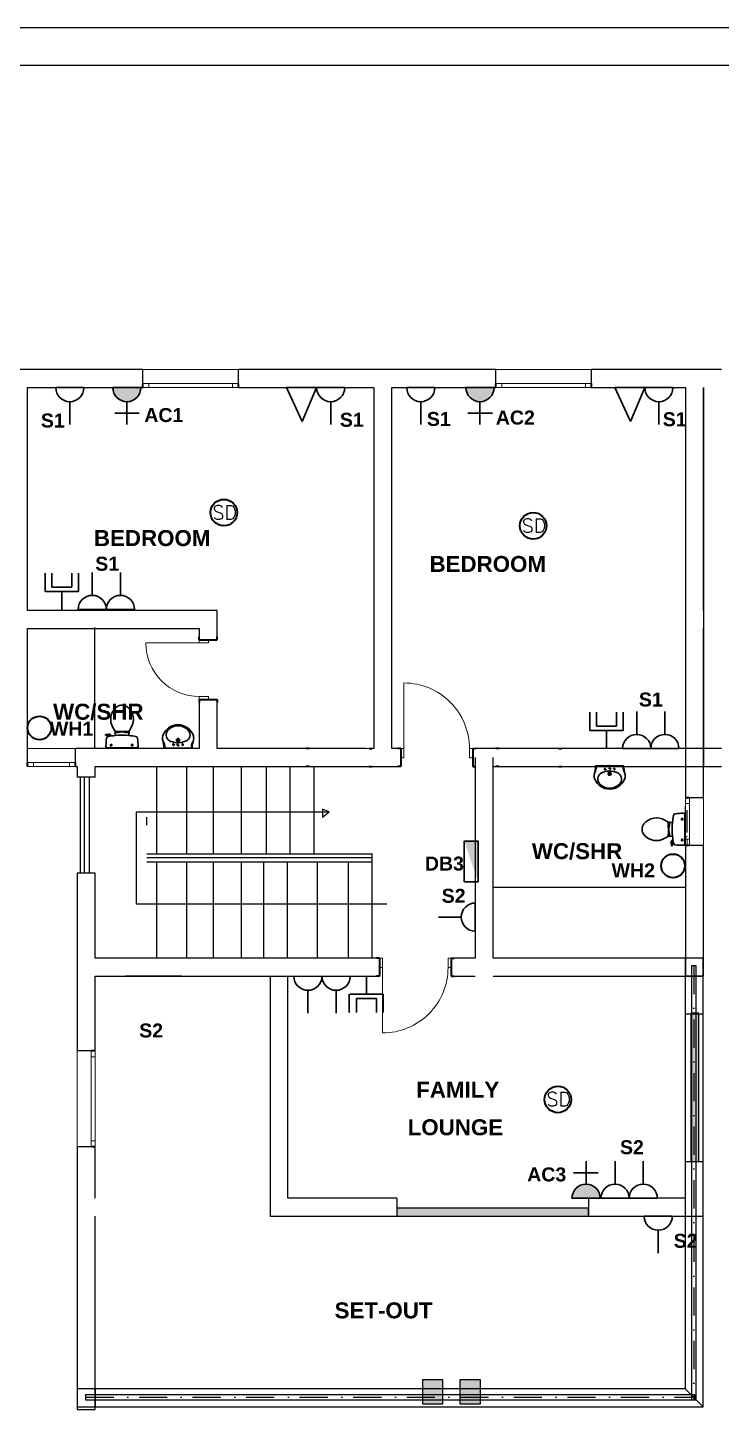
# Model space of a CAD drawing. Header units: inches. Extents: x 23 to 2032867, y 13 to 664695.
# Drawn here: x 398028 to 406715, y 295087 to 312377 of the extents above; entities that cross this region are included whole.
import ezdxf
from ezdxf.enums import TextEntityAlignment as Align

# ---------------------------------------------------------------- set-up
doc = ezdxf.new("R2010")
doc.units = ezdxf.units.IN
doc.header["$MEASUREMENT"] = 0
for name, pattern in [('DASHDOT', [1, 0.5, -0.25, 0, -0.25]), ('DASHED1', [1, 0.3, -0.4, 0.3]), ('Dot & Dashed', [670.277762, 352.777767, -176.388884, 0, -141.111112]), ('Hidden Line', [391.222223, 282.222223, -109])]:
    doc.linetypes.add(name, pattern=pattern)
for name, color, linetype, lineweight, true_color in [('2D Drafting - General_Pen_No__62', 7, 'Continuous', 20, 0xaaaaaa), ('2D Drafting - General_Pen_No__82', 7, 'Continuous', 20, 0xaaaaaa), ('Annotation - Text_Pen_No__86', 7, 'Continuous', 20, 0x5555ff), ('ARCHICAD Doors_Pen_No__23', 7, 'Continuous', 20, 0xff6600), ('ARCHICAD Doors_Pen_No__3', 7, 'Continuous', 18, 0xff6600), ('ARCHICAD Windows_Pen_No__23', 7, 'Continuous', 20, 0xff6600), ('ARCHICAD Windows_Pen_No__3', 7, 'Continuous', 18, 0xff6600), ('Structural - Bearing_Pen_No__160', 7, 'Continuous', 20, 0xb4a35c), ('Structural - Bearing_Pen_No__165', 7, 'Continuous', 13, 0x80d6ff), ('Structural - Bearing_Pen_No__87', 7, 'Continuous', 20, 0x6a6a6a)]:
    doc.layers.add(name, color=color, linetype=linetype, lineweight=lineweight, true_color=true_color)
for name, color, linetype, lineweight in [('ARCHICAD Doors_Pen_No__27', 7, 'Continuous', 35), ('ARCHICAD Windows_Pen_No__27', 7, 'Continuous', 35), ('Building', 8, 'Continuous', 18), ('Interior - Furniture _Pen_No__16', 124, 'Continuous', 20), ('Interior - Furniture _Pen_No__75', 6, 'Continuous', 20), ('Structural - Bearing_Pen_No__27', 7, 'Continuous', 35), ('watersupply', 4, 'DASHDOT', 25)]:
    doc.layers.add(name, color=color, linetype=linetype, lineweight=lineweight)
for name, color, linetype in [('E-inst.', 3, 'Continuous'), ('E-installation', 3, 'Continuous'), ('E-power', 1, 'Continuous'), ('LIAB', 8, 'Continuous'), ('PLOTYR', 15, 'Continuous'), ('smoke detector', 6, 'Continuous')]:
    doc.layers.add(name, color=color, linetype=linetype)
doc.styles.add('GENERATED_STYLE_2', font='arialbd.ttf')
doc.styles.add('NEW', font='swisseb.ttf', dxfattribs={"width": 0.75})
doc.styles.add('RomanS', font='romans.shx')

msp = doc.modelspace()

# ---------------------------------------------------------------- hatches: boundary and pattern name
at = {"layer": 'E-power', "linetype": 'Continuous', "lineweight": 30}
h = msp.add_hatch(color=1, dxfattribs=at)
h.dxf.hatch_style = 1
h.paths.add_polyline_path([(399094.981, 307872.585, 0.999795339), (399447.53, 307872.513)])
h = msp.add_hatch(color=1, dxfattribs=at)
h.dxf.hatch_style = 1
h.paths.add_polyline_path([(403516.663, 307872.585, 0.999795339), (403869.212, 307872.513)])
h = msp.add_hatch(color=1, dxfattribs=at)
h.dxf.hatch_style = 1
h.paths.add_polyline_path([(403668.116, 301690.476), (403497.407, 302198.107), (403668.116, 302198.107)])
h = msp.add_hatch(color=1, dxfattribs=at)
h.dxf.hatch_style = 1
h.paths.add_polyline_path([(405197.161, 297729.468, 0.999795339), (404844.612, 297729.54)])
at = {"layer": 'Structural - Bearing_Pen_No__160', "linetype": 'Continuous', "lineweight": 25}
for points in [[(403228.89, 295457.869), (402973.513, 295457.869), (402973.513, 295157.869), (403228.89, 295157.869)], [(403697.891, 295457.861), (403442.514, 295457.861), (403442.514, 295157.861), (403697.891, 295157.861)]]:
    msp.add_hatch(color=8, dxfattribs=at).paths.add_polyline_path(points)
at = {"layer": 'Structural - Bearing_Pen_No__165', "linetype": 'Continuous', "lineweight": 25}
for points in [[(406331.765, 300045.006), (406331.765, 298188.784), (406431.765, 298188.784), (406431.765, 300045.006)], [(402652.472, 297504.504), (405052.472, 297504.504), (405052.472, 297604.504), (402652.472, 297604.504)]]:
    msp.add_hatch(color=8, dxfattribs=at).paths.add_polyline_path(points)

# ---------------------------------------------------------------- linework, layer by layer
at = {"color": 8, "linetype": 'Hidden Line'}
for p, q in [((406488.438, 300732.146), (406263.438, 300732.146)), ((406263.438, 300732.146), (406263.438, 300507.146)), ((406488.438, 300507.146), (406488.438, 300732.146)), ((406488.438, 300507.146), (406263.438, 300507.146)), ((406263.438, 300507.146), (406263.438, 295343.745)), ((406263.438, 300507.146), (406488.438, 300507.146)), ((406488.438, 295118.745), (406488.438, 300507.146)), ((398650.688, 295343.745), (398650.688, 295118.745)), ((398875.688, 295343.745), (398650.688, 295343.745)), ((406263.438, 295343.745), (398875.688, 295343.745)), ((398875.688, 295343.745), (398875.688, 295118.745)), ((398875.688, 295118.745), (398875.688, 295343.745)), ((406488.438, 295118.745), (406263.438, 295343.745)), ((406263.438, 295343.745), (406488.438, 295118.745)), ((398650.688, 295118.745), (398875.688, 295118.745)), ((398875.688, 295118.745), (406488.438, 295118.745))]:
    msp.add_line(p, q, dxfattribs=at)
at = {"layer": '2D Drafting - General_Pen_No__62', "color": 8, "linetype": 'Continuous', "lineweight": 25}
for p, q in [((401805.808, 302564.927), (401721.134, 302598.433)), ((401721.134, 302598.433), (401721.134, 302499.36)), ((399391.899, 301410.608), (399391.899, 302564.927)), ((399391.899, 302564.927), (401805.808, 302564.927)), ((401721.134, 302499.36), (401805.808, 302564.927)), ((402524.884, 301410.608), (399391.899, 301410.608))]:
    msp.add_line(p, q, dxfattribs=at)
at = {"layer": '2D Drafting - General_Pen_No__82', "color": 8, "linetype": 'Continuous', "lineweight": 25}
for p, q in [((399646.334, 302042.79), (399646.334, 303132.001)), ((399646.334, 302042.79), (399646.334, 303132.001)), ((400022.238, 302042.79), (400022.238, 303132.001)), ((400022.238, 302042.79), (400022.238, 303132.001)), ((400355.252, 302042.79), (400355.252, 303132.001)), ((400355.252, 302042.79), (400355.252, 303132.001)), ((400707.405, 302042.79), (400707.405, 303132.001)), ((400707.405, 302042.79), (400707.405, 303132.001)), ((401017.925, 302042.79), (401017.925, 303132.001)), ((401017.925, 302042.79), (401017.925, 303132.001)), ((401317.925, 302042.79), (401317.925, 303132.001)), ((401317.925, 302042.79), (401317.925, 303132.001)), ((401617.925, 302042.79), (401617.925, 303132.001)), ((401617.925, 302042.79), (401617.925, 303132.001)), ((398688.069, 302994.951), (398688.069, 301802.379)), ((398688.069, 302994.951), (398688.069, 301802.379)), ((398738.523, 302994.951), (398738.523, 301802.379)), ((398738.523, 302994.951), (398738.523, 301802.379)), ((398799.785, 303000.888), (398799.785, 301793.827)), ((398799.785, 303000.888), (398799.785, 301793.827)), ((399520.19, 302395.637), (399520.19, 302496.011)), ((399520.19, 302395.637), (399520.19, 302496.011)), ((399520.19, 302039.238), (402348.839, 302039.238)), ((399520.19, 302039.238), (402348.839, 302039.238)), ((399520.19, 301994.628), (402347.961, 301994.628)), ((399520.19, 301994.628), (402347.961, 301994.628)), ((399520.19, 301938.865), (402348.839, 301938.865)), ((399520.19, 301938.865), (402348.839, 301938.865)), ((399646.334, 300732.146), (399646.334, 301942.417)), ((399646.334, 300732.146), (399646.334, 301942.417)), ((400022.238, 300732.146), (400022.238, 301942.417)), ((400022.238, 300732.146), (400022.238, 301942.417)), ((400355.252, 300732.146), (400355.252, 301942.417)), ((400355.252, 300732.146), (400355.252, 301942.417)), ((400707.405, 300732.146), (400707.405, 301942.417)), ((400707.405, 300732.146), (400707.405, 301942.417)), ((400984.25, 300732.146), (400984.25, 301942.417)), ((400984.25, 300732.146), (400984.25, 301942.417)), ((401284.25, 300732.146), (401284.25, 301942.417)), ((401284.25, 300732.146), (401284.25, 301942.417)), ((401658.042, 300732.146), (401658.042, 301942.417)), ((401658.042, 300732.146), (401658.042, 301942.417)), ((402046.825, 300732.146), (402046.825, 301942.417)), ((402046.825, 300732.146), (402046.825, 301942.417)), ((402336.559, 302042.79), (402336.559, 300732.146)), ((402336.559, 302042.79), (402336.559, 300732.146))]:
    msp.add_line(p, q, dxfattribs=at)
at = {"layer": 'ARCHICAD Doors_Pen_No__23', "color": 8, "linetype": 'Continuous'}
for p, q in [((400178.424, 304717.689), (400178.424, 304677.689)), ((400293.424, 304717.689), (400178.424, 304717.689)), ((400178.424, 304677.689), (400293.424, 304677.689)), ((400293.424, 304677.689), (400293.424, 304717.689)), ((400293.424, 304007.689), (400178.424, 304007.689)), ((400178.424, 304007.689), (400178.424, 303967.689)), ((400178.424, 303967.689), (400293.424, 303967.689)), ((400293.424, 303967.689), (400293.424, 304007.689)), ((401593.967, 303356.79), (401553.967, 303356.79)), ((402303.967, 303356.79), (402263.967, 303356.79)), ((402701.249, 303356.79), (402741.249, 303356.79)), ((402701.249, 303241.79), (402701.249, 303356.79)), ((402741.249, 303356.79), (402741.249, 303241.79)), ((403561.249, 303241.79), (403561.249, 303356.79)), ((403561.249, 303356.79), (403601.249, 303356.79)), ((403601.249, 303356.79), (403601.249, 303241.79)), ((402741.249, 303241.79), (402701.249, 303241.79)), ((403601.249, 303241.79), (403561.249, 303241.79)), ((402473.012, 300732.146), (402433.012, 300732.146)), ((402433.012, 300732.146), (402433.012, 300617.146)), ((402473.012, 300617.146), (402473.012, 300732.146)), ((403333.012, 300732.146), (403293.012, 300732.146)), ((403293.012, 300732.146), (403293.012, 300617.146)), ((403333.012, 300617.146), (403333.012, 300732.146)), ((402433.012, 300617.146), (402473.012, 300617.146)), ((403293.012, 300617.146), (403333.012, 300617.146))]:
    msp.add_line(p, q, dxfattribs=at)
at = {"layer": 'ARCHICAD Doors_Pen_No__27', "color": 8, "linetype": 'Continuous'}
for p, q in [((400178.424, 304717.689), (400178.424, 304754.689)), ((400178.424, 304717.689), (400293.424, 304717.689)), ((400293.424, 304717.689), (400403.424, 304717.689)), ((400403.424, 304717.689), (400403.424, 304754.689)), ((400178.424, 303967.689), (400293.424, 303967.689)), ((400178.424, 303967.689), (400178.424, 303930.689)), ((400293.424, 303967.689), (400403.424, 303967.689)), ((400403.424, 303967.689), (400403.424, 303930.689)), ((401553.967, 303356.79), (401516.967, 303356.79)), ((402303.967, 303356.79), (402340.967, 303356.79)), ((402701.249, 303356.79), (402664.249, 303356.79)), ((402701.249, 303356.79), (402701.249, 303241.79)), ((403601.249, 303356.79), (403601.249, 303241.79)), ((403601.249, 303356.79), (403638.249, 303356.79)), ((403928.006, 303356.79), (403891.006, 303356.79)), ((404678.006, 303356.79), (404715.006, 303356.79)), ((401553.967, 303131.79), (401516.967, 303131.79)), ((402303.967, 303131.79), (402340.967, 303131.79)), ((402701.249, 303131.79), (402664.249, 303131.79)), ((402701.249, 303241.79), (402701.249, 303131.79)), ((403601.249, 303241.79), (403601.249, 303131.79)), ((403601.249, 303131.79), (403638.249, 303131.79)), ((403928.006, 303131.79), (403891.006, 303131.79)), ((404678.006, 303131.79), (404715.006, 303131.79)), ((402433.012, 300732.146), (402396.012, 300732.146)), ((402433.012, 300732.146), (402433.012, 300617.146)), ((403333.012, 300732.146), (403333.012, 300617.146)), ((403333.012, 300732.146), (403370.012, 300732.146)), ((402433.012, 300507.146), (402396.012, 300507.146)), ((402433.012, 300617.146), (402433.012, 300507.146)), ((403333.012, 300617.146), (403333.012, 300507.146)), ((403333.012, 300507.146), (403370.012, 300507.146))]:
    msp.add_line(p, q, dxfattribs=at)
at = {"layer": 'ARCHICAD Doors_Pen_No__3', "color": 8, "linetype": 'Continuous'}
for p, q in [((400178.424, 304677.689), (399508.424, 304677.689)), ((402741.249, 303356.79), (402741.249, 304176.79)), ((402473.012, 300617.146), (402473.012, 299797.146))]:
    msp.add_line(p, q, dxfattribs=at)
for centre, major_axis, start_param, end_param in [((400178.424, 304677.689), (473.762, 473.762), 2.35619449, 3.926990817), ((402473.012, 300617.146), (579.828, 579.828), 3.926990817, 5.497787144)]:
    msp.add_ellipse(centre, major_axis=major_axis, ratio=1, start_param=start_param, end_param=end_param, dxfattribs=at)
at = {"layer": 'ARCHICAD Doors_Pen_No__3', "color": 8, "linetype": 'Continuous', "extrusion": (0, 0, -1)}
msp.add_ellipse((402741.249, 303356.79), major_axis=(-579.828, 579.828), ratio=1, start_param=0.785398163, end_param=2.35619449, dxfattribs=at)
at = {"layer": 'ARCHICAD Windows_Pen_No__23', "color": 8, "linetype": 'Continuous'}
for p, q in [((399545.406, 307922.549), (399470.406, 307922.549)), ((399470.406, 307872.549), (399545.406, 307872.549)), ((399545.406, 307872.549), (399545.406, 307922.549)), ((400670.406, 307922.549), (400595.406, 307922.549)), ((400595.406, 307922.549), (400595.406, 307872.549)), ((400595.406, 307872.549), (400670.406, 307872.549)), ((403890.368, 307922.549), (403965.368, 307922.549)), ((403965.368, 307872.549), (403890.368, 307872.549)), ((403965.368, 307922.549), (403965.368, 307872.549)), ((405015.368, 307872.549), (405015.368, 307922.549)), ((405015.368, 307922.549), (405090.368, 307922.549)), ((405090.368, 307872.549), (405015.368, 307872.549)), ((398028.438, 303181.79), (398103.438, 303181.79)), ((398103.438, 303131.79), (398028.438, 303131.79)), ((398103.438, 303181.79), (398103.438, 303131.79)), ((398553.438, 303131.79), (398553.438, 303181.79)), ((398553.438, 303181.79), (398628.438, 303181.79)), ((398628.438, 303131.79), (398553.438, 303131.79)), ((406265.456, 302670.022), (406265.456, 302745.022)), ((406315.456, 302745.022), (406315.456, 302670.022)), ((406315.456, 302670.022), (406265.456, 302670.022)), ((406265.456, 302145.022), (406265.456, 302220.022)), ((406265.456, 302220.022), (406315.456, 302220.022)), ((406265.456, 302145.022), (406265.456, 302220.022)), ((406287.706, 302145.022), (406287.706, 302220.022)), ((406315.456, 302220.022), (406315.456, 302145.022)), ((398825.688, 299572.064), (398825.688, 299497.064)), ((398825.688, 299497.064), (398875.688, 299497.064)), ((398875.688, 299497.064), (398875.688, 299572.064)), ((398875.688, 298447.064), (398825.688, 298447.064)), ((398825.688, 298447.064), (398825.688, 298372.064)), ((398875.688, 298372.064), (398875.688, 298447.064))]:
    msp.add_line(p, q, dxfattribs=at)
at = {"layer": 'ARCHICAD Windows_Pen_No__27', "color": 8, "linetype": 'Continuous'}
for p, q in [((399470.406, 307872.549), (399470.406, 307922.549)), ((400670.406, 307872.549), (400670.406, 307922.549)), ((403890.368, 307872.549), (403890.368, 307922.549)), ((405090.368, 307872.549), (405090.368, 307922.549)), ((398028.438, 303131.79), (398028.438, 303181.79)), ((398628.438, 303131.79), (398628.438, 303181.79)), ((406265.456, 302745.022), (406315.456, 302745.022)), ((406265.456, 302145.022), (406315.456, 302145.022)), ((398875.688, 299572.064), (398825.688, 299572.064)), ((398875.688, 298372.064), (398825.688, 298372.064))]:
    msp.add_line(p, q, dxfattribs=at)
at = {"layer": 'ARCHICAD Windows_Pen_No__3', "color": 8, "linetype": 'Continuous'}
for p, q in [((400670.406, 308097.549), (399470.406, 308097.549)), ((405090.368, 308097.549), (403890.368, 308097.549)), ((400670.406, 307872.549), (399470.406, 307872.549)), ((400595.406, 307922.549), (399545.406, 307922.549)), ((399545.406, 307872.549), (400595.406, 307872.549)), ((405090.368, 307872.549), (403890.368, 307872.549)), ((403965.368, 307922.549), (405015.368, 307922.549)), ((405015.368, 307872.549), (403965.368, 307872.549)), ((398628.438, 303356.79), (398028.438, 303356.79)), ((398628.438, 303131.79), (398028.438, 303131.79)), ((398103.438, 303181.79), (398553.438, 303181.79)), ((398553.438, 303131.79), (398103.438, 303131.79)), ((406265.456, 302145.022), (406265.456, 302745.022)), ((406490.456, 302145.022), (406490.456, 302745.022)), ((406265.456, 302220.022), (406265.456, 302670.022)), ((406315.456, 302670.022), (406315.456, 302220.022)), ((398650.688, 298372.064), (398650.688, 299572.064)), ((398825.688, 299497.064), (398825.688, 298447.064)), ((398875.688, 298372.064), (398875.688, 299572.064)), ((398875.688, 298447.064), (398875.688, 299497.064))]:
    msp.add_line(p, q, dxfattribs=at)
at = {"layer": 'Building', "color": 8, "linetype": 'Continuous'}
for p, q in [((399290.233, 307872.549), (399365.233, 307872.549)), ((403711.915, 307872.549), (403786.915, 307872.549)), ((405001.909, 297729.504), (404926.909, 297729.504))]:
    msp.add_line(p, q, dxfattribs=at)
at = {"layer": 'Building', "linetype": 'Continuous', "lineweight": 30, "ltscale": 1000}
for p, q in [((399004.317, 303521.84), (399002.94, 303526.725)), ((399006.116, 303531.636), (399046.518, 303537.658)), ((399037.662, 303522.721), (399008.557, 303519.032)), ((399046.267, 303516.596), (399047.943, 303508.632)), ((399068.94, 303520.874), (399046.454, 303515.704)), ((399071.342, 303512.456), (399068.123, 303523.736)), ((399124.065, 303542.648), (399124.065, 303518.864)), ((399131.839, 303573.157), (399131.839, 303557.993)), ((399131.839, 303557.993), (399165.923, 303557.993)), ((399158.131, 303557.993), (399158.131, 303571.015)), ((399165.923, 303557.993), (399165.923, 303570.566)), ((399165.923, 303562.121), (399182.925, 303562.121)), ((399238.012, 303565.86), (399182.925, 303565.86)), ((399182.925, 303562.121), (399182.925, 303565.86)), ((399238.012, 303562.121), (399238.012, 303565.86)), ((399255.014, 303562.121), (399238.012, 303562.121)), ((399255.014, 303557.993), (399255.014, 303571.423)), ((399289.098, 303557.993), (399255.014, 303557.993)), ((399262.807, 303557.993), (399262.807, 303572.023)), ((399289.098, 303574.675), (399289.098, 303557.993)), ((399296.872, 303518.864), (399296.872, 303542.648)), ((399017.079, 303363.124), (399403.859, 303363.124)), ((399736.416, 303361.35), (400088.189, 303361.35)), ((399736.416, 303361.35, -1683.122), (400088.189, 303361.35, -1683.122)), ((399746.53, 303361.35), (399744.654, 303383.698)), ((399746.53, 303361.35, -1683.122), (399744.654, 303383.698, -1683.122)), ((400078.075, 303361.35), (400079.95, 303383.698)), ((400078.075, 303361.35, -1683.122), (400079.95, 303383.698, -1683.122)), ((405492.474, 303140.633), (405140.701, 303140.633)), ((405492.474, 303140.633, -1683.122), (405140.701, 303140.633, -1683.122)), ((405150.815, 303140.633), (405148.939, 303118.285)), ((405150.815, 303140.633, -1683.122), (405148.939, 303118.285, -1683.122)), ((405482.36, 303140.633), (405484.235, 303118.285)), ((405482.36, 303140.633, -1683.122), (405484.235, 303118.285, -1683.122)), ((406047.571, 302424.367), (406064.254, 302424.367)), ((406064.254, 302398.075), (406050.224, 302398.075)), ((406064.254, 302424.367), (406064.254, 302390.283)), ((406103.383, 302432.14), (406079.599, 302432.14)), ((406259.123, 302152.347), (406259.123, 302539.127)), ((406049.089, 302267.107), (406064.254, 302267.107)), ((406064.254, 302390.283), (406050.824, 302390.283)), ((406064.254, 302293.399), (406051.231, 302293.399)), ((406064.254, 302301.191), (406051.68, 302301.191)), ((406060.126, 302373.281), (406056.386, 302373.281)), ((406056.386, 302373.281), (406056.386, 302318.193)), ((406060.126, 302318.193), (406056.386, 302318.193)), ((406060.126, 302390.283), (406060.126, 302373.281)), ((406060.126, 302301.191), (406060.126, 302318.193)), ((406064.254, 302267.107), (406064.254, 302301.191)), ((406079.599, 302259.333), (406103.383, 302259.333)), ((406090.611, 302141.384), (406084.589, 302181.787)), ((406100.407, 302139.585), (406095.521, 302138.209)), ((406109.79, 302206.61), (406098.51, 302203.391)), ((406099.526, 302172.93), (406103.215, 302143.825)), ((406101.373, 302204.208), (406106.542, 302181.722)), ((406105.651, 302181.535), (406113.615, 302183.211))]:
    msp.add_line(p, q, dxfattribs=at)
at = {"layer": 'Building', "linetype": 'Continuous', "lineweight": 30, "ltscale": 50}
for p, q in [((399938.651, 303462.233), (399885.953, 303462.233)), ((399938.651, 303462.233, -1683.122), (399885.953, 303462.233, -1683.122)), ((399912.302, 303434.968), (399912.302, 303489.168)), ((399912.302, 303434.968, -1683.122), (399912.302, 303489.168, -1683.122)), ((399059.791, 303398.189), (399091.535, 303398.189)), ((399075.663, 303414.061), (399075.663, 303382.317)), ((399321.473, 303398.189), (399353.491, 303398.189)), ((399337.482, 303414.198), (399337.482, 303382.18)), ((405290.239, 303039.751), (405342.936, 303039.751)), ((405290.239, 303039.751, -1683.122), (405342.936, 303039.751, -1683.122)), ((405316.587, 303067.015), (405316.587, 303012.815)), ((405316.587, 303067.015, -1683.122), (405316.587, 303012.815, -1683.122)), ((406208.049, 302472.75), (406240.067, 302472.75)), ((406224.058, 302456.741), (406224.058, 302488.759)), ((406224.058, 302195.06), (406224.058, 302226.803)), ((406208.186, 302210.931), (406239.929, 302210.931))]:
    msp.add_line(p, q, dxfattribs=at)
at = {"layer": 'Building', "linetype": 'Continuous', "ltscale": 200}
for p, q in [((399216.802, 303356.79), (399204.135, 303369.457)), ((399204.135, 303369.457), (399204.135, 303356.79)), ((399204.135, 303356.79), (399216.802, 303369.457)), ((399216.802, 303369.457), (399216.802, 303356.79)), ((406252.789, 302352.071), (406265.456, 302352.071)), ((406265.456, 302352.071), (406252.789, 302339.403)), ((406265.456, 302339.403), (406252.789, 302352.071)), ((406252.789, 302339.403), (406265.456, 302339.403))]:
    msp.add_line(p, q, dxfattribs=at)
at = {"layer": 'Building', "linetype": 'DASHED1', "lineweight": 30, "ltscale": 50}
for p, q in [((399838.508, 303405.036), (399873.888, 303405.036)), ((399838.508, 303405.036, -1683.122), (399873.888, 303405.036, -1683.122)), ((399856.198, 303387.993), (399856.198, 303422.917)), ((399856.198, 303387.993, -1683.122), (399856.198, 303422.917, -1683.122)), ((399894.612, 303400.623), (399929.992, 303400.623)), ((399894.612, 303400.623, -1683.122), (399929.992, 303400.623, -1683.122)), ((399912.302, 303383.581), (399912.302, 303418.505)), ((399912.302, 303383.581, -1683.122), (399912.302, 303418.505, -1683.122)), ((399986.097, 303405.036), (399950.716, 303405.036)), ((399986.097, 303405.036, -1683.122), (399950.716, 303405.036, -1683.122)), ((399968.406, 303387.993), (399968.406, 303422.917)), ((399968.406, 303387.993, -1683.122), (399968.406, 303422.917, -1683.122)), ((405242.793, 303096.948), (405278.173, 303096.948)), ((405242.793, 303096.948, -1683.122), (405278.173, 303096.948, -1683.122)), ((405260.483, 303113.99), (405260.483, 303079.066)), ((405260.483, 303113.99, -1683.122), (405260.483, 303079.066, -1683.122)), ((405334.277, 303101.36), (405298.897, 303101.36)), ((405334.277, 303101.36, -1683.122), (405298.897, 303101.36, -1683.122)), ((405316.587, 303118.402), (405316.587, 303083.478)), ((405316.587, 303118.402, -1683.122), (405316.587, 303083.478, -1683.122)), ((405390.382, 303096.948), (405355.001, 303096.948)), ((405390.382, 303096.948, -1683.122), (405355.001, 303096.948, -1683.122)), ((405372.691, 303113.99), (405372.691, 303079.066)), ((405372.691, 303113.99, -1683.122), (405372.691, 303079.066, -1683.122))]:
    msp.add_line(p, q, dxfattribs=at)
at = {"layer": 'Building', "linetype": 'Continuous', "lineweight": 30, "ltscale": 200}
for p, q in [((399916.863, 303356.79), (399907.742, 303365.911)), ((399907.742, 303365.911), (399907.742, 303356.79)), ((399907.742, 303356.79), (399916.863, 303365.911)), ((399916.863, 303356.79, -1683.122), (399907.742, 303365.911, -1683.122)), ((399907.742, 303365.911, -1683.122), (399907.742, 303356.79, -1683.122)), ((399907.742, 303356.79, -1683.122), (399916.863, 303365.911, -1683.122)), ((399916.863, 303365.911), (399916.863, 303356.79)), ((399916.863, 303365.911, -1683.122), (399916.863, 303356.79, -1683.122)), ((405312.027, 303136.072), (405312.027, 303145.193)), ((405312.027, 303145.193), (405321.147, 303136.072)), ((405321.147, 303145.193), (405312.027, 303136.072)), ((405312.027, 303136.072, -1683.122), (405312.027, 303145.193, -1683.122)), ((405312.027, 303145.193, -1683.122), (405321.147, 303136.072, -1683.122)), ((405321.147, 303145.193, -1683.122), (405312.027, 303136.072, -1683.122)), ((405321.147, 303136.072), (405321.147, 303145.193)), ((405321.147, 303136.072, -1683.122), (405321.147, 303145.193, -1683.122))]:
    msp.add_line(p, q, dxfattribs=at)
at = {"layer": 'Building', "linetype": 'Continuous', "lineweight": 30, "ltscale": 1000}
for centre, radius in [((399912.302, 303462.233), 18.608), ((399912.302, 303462.233, -1683.122), 18.608), ((399912.302, 303462.233), 10.99), ((399912.302, 303462.233, -1683.122), 10.99), ((405316.587, 303039.751), 18.608), ((405316.587, 303039.751, -1683.122), 18.608), ((405316.587, 303039.751), 10.99), ((405316.587, 303039.751, -1683.122), 10.99)]:
    msp.add_circle(centre, radius, dxfattribs=at)
at = {"layer": 'Building', "linetype": 'Continuous', "lineweight": 30, "ltscale": 50}
for centre in [(399075.663, 303398.189), (399337.482, 303398.189), (406224.058, 302472.75), (406224.058, 302210.931)]:
    msp.add_circle(centre, 9.351, dxfattribs=at)
at = {"layer": 'Building', "linetype": 'DASHED1', "lineweight": 30, "ltscale": 50}
for centre in [(399856.198, 303405.036), (399856.198, 303405.036, -1683.122), (399912.302, 303400.623), (399912.302, 303400.623, -1683.122), (399968.406, 303405.036), (399968.406, 303405.036, -1683.122), (405260.483, 303096.948), (405260.483, 303096.948, -1683.122), (405316.587, 303101.36), (405316.587, 303101.36, -1683.122), (405372.691, 303096.948), (405372.691, 303096.948, -1683.122)]:
    msp.add_circle(centre, 9.504, dxfattribs=at)
at = {"layer": 'Building', "linetype": 'Continuous', "lineweight": 30, "ltscale": 1000}
for centre, radius, start, end in [((399273.168, 303718.498), 204.567, 129.1208282, 211.0923054), ((399210.469, 303795.593), 105.195, 50.8791806, 129.1208282), ((399147.769, 303718.498), 204.567, 328.9077103, 50.8791806), ((399398.265, 303793.938), 350.65, 211.0923054, 213.8429316), ((399022.673, 303793.938), 350.65, 326.1570702, 328.9077103), ((399912.307, 303450.104), 203.147, 22.4424723, 158.1531127), ((399912.307, 303450.104, -1683.122), 203.147, 22.4424723, 158.1531127), ((399912.302, 303473.222), 168.347, 38.53754, 141.4625075), ((399912.302, 303473.222, -1683.122), 168.347, 38.53754, 141.4625075), ((399006.69, 303527.782), 3.896, 98.4778948, 195.7397884), ((399008.067, 303522.897), 3.896, 195.7397884, 277.2238087), ((399905.937, 303384.653), 896.106, 173.6508475, 180), ((399041.285, 303480.862), 26.118, 100.7270761, 173.6508475), ((399210.469, 302587.797), 935.068, 95.3019114, 100.7270761), ((399038.642, 303514.99), 7.792, 11.8886154, 97.22379), ((399049.39, 303518.39), 19.481, 15.9271971, 98.4778948), ((399023.499, 303542.648), 100.566, 0.0000019, 33.8429404), ((399133.445, 303588.658), 15.584, 217.7817379, 264.3005444), ((399210.289, 302589.737), 933.119, 84.6980974, 95.3019114), ((399203.545, 304291.032), 721.447, 264.3005444, 276.9358206), ((399288.783, 303590.335), 15.584, 276.9358105, 322.5800182), ((399397.438, 303542.648), 100.566, 146.1570684, 180), ((399210.469, 302587.797), 935.068, 79.2903908, 84.6980974), ((399379.31, 303480.545), 26.494, 6.330877, 79.2903908), ((398515, 303384.653), 896.106, 0.0000019, 6.330877), ((399820.535, 303487.911), 103.901, 157.5093438, 189.5474663), ((399820.535, 303487.911, -1683.122), 103.901, 157.5093438, 189.5474663), ((399154.166, 303319.864), 583.726, 4.075602, 14.9730049), ((399154.166, 303319.864, -1683.122), 583.726, 4.075602, 14.9730049), ((399838.041, 303477.342), 124.156, 155.8931025, 156.0931451), ((399838.041, 303477.342, -1683.122), 124.156, 155.8931025, 156.0931451), ((399640.753, 303383.698), 103.901, 0.0000006, 30.0992783), ((399640.753, 303383.698, -1683.122), 103.901, 0.0000006, 30.0992783), ((399846.234, 303526.255), 83.628, 141.6817737, 253.2461383), ((399846.234, 303526.255, -1683.122), 83.628, 141.6817737, 253.2461383), ((399911.949, 303666.583), 238.006, 247.8276538, 295.5349405), ((399911.949, 303666.583, -1683.122), 238.006, 247.8276538, 295.5349405), ((399979.326, 303526.607), 82.661, 295.2174734, 38.537704), ((399979.326, 303526.607, -1683.122), 82.661, 295.2174734, 38.537704), ((400183.852, 303383.698), 103.901, 149.9007316, 180.0000094), ((400183.852, 303383.698, -1683.122), 103.901, 149.9007316, 180.0000094), ((400670.438, 303319.864), 583.726, 165.0270052, 175.9244355), ((400670.438, 303319.864, -1683.122), 583.726, 165.0270052, 175.9244355), ((400004.069, 303487.911), 103.901, 350.4525984, 22.4906661), ((400004.069, 303487.911, -1683.122), 103.901, 350.4525984, 22.4906661), ((399043.644, 303384.052), 33.819, 178.9808265, 218.2302081), ((399377.293, 303384.052), 33.819, 321.7697938, 1.0191617), ((404558.451, 303182.119), 583.726, 345.0270052, 355.9244355), ((404558.451, 303182.119, -1683.122), 583.726, 345.0270052, 355.9244355), ((405045.038, 303118.285), 103.901, 329.9007316, 0.0000094), ((405045.038, 303118.285, -1683.122), 103.901, 329.9007316, 0.0000094), ((405588.136, 303118.285), 103.901, 180.0000006, 210.0992783), ((405588.136, 303118.285, -1683.122), 103.901, 180.0000006, 210.0992783), ((406074.724, 303182.12), 583.726, 184.075602, 194.9730049), ((406074.724, 303182.12, -1683.122), 583.726, 184.075602, 194.9730049), ((405224.82, 303014.072), 103.901, 170.4525984, 202.4906661), ((405224.82, 303014.072, -1683.122), 103.901, 170.4525984, 202.4906661), ((405316.582, 303051.879), 203.147, 202.4424723, 338.1531127), ((405316.582, 303051.879, -1683.122), 203.147, 202.4424723, 338.1531127), ((405249.563, 302975.376), 82.661, 115.2174734, 218.537704), ((405249.563, 302975.376, -1683.122), 82.661, 115.2174734, 218.537704), ((405316.587, 303028.761), 168.347, 218.53754, 321.4625075), ((405316.587, 303028.761, -1683.122), 168.347, 218.53754, 321.4625075), ((405316.94, 302835.4), 238.006, 67.8276538, 115.5349405), ((405316.94, 302835.4, -1683.122), 238.006, 67.8276538, 115.5349405), ((405382.656, 302975.728), 83.628, 321.6817737, 73.2461383), ((405382.656, 302975.728, -1683.122), 83.628, 321.6817737, 73.2461383), ((405390.849, 303024.641), 124.156, 335.8931025, 336.0931451), ((405390.849, 303024.641, -1683.122), 124.156, 335.8931025, 336.0931451), ((405408.354, 303014.072), 103.901, 337.5093438, 9.5474663), ((405408.354, 303014.072, -1683.122), 103.901, 337.5093438, 9.5474663), ((405826.654, 302345.737), 105.195, 140.8791806, 219.1208282), ((405903.748, 302283.037), 204.567, 58.9077103, 140.8791806), ((405828.308, 302157.941), 350.65, 56.1570702, 58.9077103), ((406079.599, 302532.706), 100.566, 236.1570684, 270), ((406031.912, 302424.051), 15.584, 6.9358105, 52.5800181), ((405331.215, 302338.813), 721.447, 354.3005444, 6.9358206), ((407032.51, 302345.557), 933.119, 174.6980974, 185.3019114), ((407034.45, 302345.737), 935.068, 169.2903908, 174.6980974), ((406141.701, 302514.578), 26.494, 96.330877, 169.2903908), ((406237.594, 301650.268), 896.106, 90.0000019, 96.330877), ((406238.195, 302512.562), 33.819, 51.7697938, 91.0191617), ((405903.748, 302408.436), 204.567, 219.1208282, 301.0923054), ((405828.308, 302533.533), 350.65, 301.0923054, 303.8429316), ((406079.599, 302158.768), 100.566, 90.0000019, 123.8429404), ((406033.588, 302268.713), 15.584, 307.7817379, 354.3005444), ((407034.45, 302345.737), 935.068, 185.3019114, 190.7270761), ((406103.856, 302184.658), 19.481, 105.9271971, 188.4778948), ((406094.464, 302141.958), 3.896, 188.4778948, 285.7397884), ((406107.256, 302173.91), 7.792, 101.8886154, 187.22379), ((406099.35, 302143.335), 3.896, 285.7397884, 7.2238087), ((406141.384, 302176.553), 26.118, 190.7270761, 263.6508475), ((406237.594, 303041.206), 896.106, 263.6508475, 270), ((406238.195, 302178.912), 33.819, 268.9808265, 308.2302081)]:
    msp.add_arc(centre, radius, start, end, dxfattribs=at)
at = {"layer": 'E-inst.', "lineweight": 35}
for centre in [(400485.63, 306308.267), (404359.114, 306142.563), (404667.909, 298965.27)]:
    msp.add_circle(centre, 166.059, dxfattribs=at)
at = {"layer": 'E-installation', "color": 5, "linetype": 'Continuous', "lineweight": 30, "ltscale": 250}
for p, q in [((401646.93, 307872.549), (401270.956, 307872.549)), ((401466.835, 307449.82), (401271.517, 307872.549)), ((401466.835, 307449.82), (401646.93, 307872.549)), ((405756.056, 307872.549), (405380.082, 307872.549)), ((405575.96, 307449.82), (405380.642, 307872.549)), ((405575.96, 307449.82), (405756.056, 307872.549))]:
    msp.add_line(p, q, dxfattribs=at)
at = {"layer": 'E-power', "color": 1, "linetype": 'Continuous', "lineweight": 30}
for p, q in [((398733.019, 307872.549), (398380.47, 307872.549)), ((399447.53, 307872.513), (399094.981, 307872.585)), ((401999.479, 307872.549), (401646.93, 307872.549)), ((403127.813, 307872.549), (402775.264, 307872.549)), ((403869.212, 307872.513), (403516.663, 307872.585)), ((406108.605, 307872.549), (405756.056, 307872.549)), ((398556.914, 307696.274), (398556.914, 307411.176)), ((399271.183, 307696.31), (399271.067, 307411.212)), ((401823.375, 307696.274), (401823.375, 307411.176)), ((402951.708, 307696.274), (402951.708, 307411.176)), ((403692.866, 307696.31), (403692.749, 307411.212)), ((405932.5, 307696.274), (405932.5, 307411.176)), ((399271.125, 307553.761), (399118.845, 307553.824)), ((399271.125, 307553.761), (399426.931, 307553.697)), ((403692.807, 307553.761), (403540.528, 307553.823)), ((403692.807, 307553.761), (403848.613, 307553.697)), ((398249.319, 305322.958), (398249.319, 305549.335)), ((398666.906, 305322.958), (398666.906, 305549.335)), ((398837.677, 305272.857), (398837.677, 305557.955)), ((399190.395, 305272.857), (399190.395, 305557.955)), ((398458.113, 305322.958), (398249.319, 305322.958)), ((398458.113, 305322.958), (398458.113, 305096.582)), ((398458.113, 305322.958), (398666.906, 305322.958)), ((398661.572, 305096.582), (399014.121, 305096.582)), ((399014.291, 305096.582), (399366.84, 305096.582)), ((405066.73, 303583.166), (405066.73, 303809.542)), ((405484.318, 303583.166), (405484.318, 303809.542)), ((405655.088, 303533.065), (405655.088, 303818.163)), ((406007.807, 303533.065), (406007.807, 303818.163)), ((405275.524, 303583.166), (405066.73, 303583.166)), ((405275.524, 303583.166), (405275.524, 303356.79)), ((405275.524, 303583.166), (405484.318, 303583.166)), ((405478.984, 303356.79), (405831.533, 303356.79)), ((405831.703, 303356.79), (406184.252, 303356.79)), ((403634.348, 301070.673), (403634.348, 301423.222)), ((403458.073, 301246.777), (403172.975, 301246.777)), ((399605.191, 300507.146), (399252.642, 300507.146)), ((399957.91, 300507.146), (399605.361, 300507.146)), ((402270.576, 300280.77), (402270.576, 300507.146)), ((401538.293, 300330.872), (401538.293, 300045.773)), ((401891.012, 300330.872), (401891.012, 300045.773)), ((402055.674, 300280.77), (402055.674, 300054.394)), ((402270.576, 300280.77), (402061.782, 300280.77)), ((402270.576, 300280.77), (402479.37, 300280.77)), ((402479.37, 300280.77), (402479.37, 300054.394)), ((405020.958, 297905.742), (405021.075, 298190.841)), ((405383.884, 297905.778), (405383.884, 298190.877)), ((405736.603, 297905.778), (405736.603, 298190.877)), ((405021.017, 298048.291), (404865.211, 298048.355)), ((405021.017, 298048.291), (405173.296, 298048.229)), ((404844.612, 297729.54), (405197.161, 297729.468)), ((405207.779, 297729.504), (405560.328, 297729.504)), ((405560.498, 297729.504), (405913.047, 297729.504)), ((406100.659, 297504.504), (405748.111, 297504.504)), ((405924.555, 297328.229), (405924.555, 297043.131))]:
    msp.add_line(p, q, dxfattribs=at)
at = {"layer": 'E-power', "color": 5, "linetype": 'Continuous', "lineweight": 30}
for p, q in [((398332.502, 305376.776), (398332.502, 305549.335)), ((398583.723, 305376.776), (398583.723, 305549.335)), ((398458.113, 305376.776), (398332.502, 305376.776)), ((398458.113, 305376.776), (398583.723, 305376.776)), ((405149.914, 303636.984), (405149.914, 303809.542)), ((405401.135, 303636.984), (405401.135, 303809.542)), ((405275.524, 303636.984), (405149.914, 303636.984)), ((405275.524, 303636.984), (405401.135, 303636.984)), ((402144.965, 300226.953), (402144.965, 300054.394)), ((402270.576, 300226.953), (402144.965, 300226.953)), ((402270.576, 300226.953), (402396.186, 300226.953)), ((402396.186, 300226.953), (402396.186, 300054.394))]:
    msp.add_line(p, q, dxfattribs=at)
at = {"layer": 'E-power', "color": 1, "linetype": 'Continuous', "lineweight": 30}
msp.add_lwpolyline([(403496.524, 301687.743), (403496.524, 302198.107), (403668.116, 302198.107), (403668.116, 301687.743)], close=True, dxfattribs=at)
for centre, start, end in [((398556.914, 307872.549), 180, 0), ((399271.255, 307872.585), 179.9765451, 359.9765451), ((401823.375, 307872.549), 180, 0), ((402951.708, 307872.549), 180, 0), ((403692.938, 307872.585), 179.9765451, 359.9765451), ((405932.5, 307872.549), 180, 0), ((398837.677, 305096.582), 0, 180), ((399190.395, 305096.582), 0, 180), ((405655.088, 303356.79), 0, 180), ((406007.807, 303356.79), 0, 180), ((403634.348, 301246.777), 90, 270), ((401538.293, 300507.146), 180, 0), ((401891.012, 300507.146), 180, 0), ((405020.886, 297729.468), 359.9765451, 179.9765451), ((405383.884, 297729.504), 0, 180), ((405736.603, 297729.504), 0, 180), ((405924.555, 297504.504), 180, 0)]:
    msp.add_arc(centre, 176.274, start, end, dxfattribs=at)
at = {"layer": 'Interior - Furniture _Pen_No__16', "color": 8, "linetype": 'Continuous', "lineweight": 25}
for p, q in [((406401.735, 300635.8), (406341.735, 300635.8)), ((406341.735, 300635.8), (406341.735, 295208.417)), ((406401.735, 295208.417), (406401.735, 300635.8)), ((398753.162, 295268.417), (398753.162, 295208.417)), ((406381.471, 295268.417), (398753.162, 295268.417)), ((398753.162, 295208.417), (406381.471, 295208.417)), ((406341.735, 295208.417), (406401.735, 295208.417)), ((406381.471, 295208.417), (406381.471, 295268.417))]:
    msp.add_line(p, q, dxfattribs=at)
at = {"layer": 'Interior - Furniture _Pen_No__16', "color": 8, "linetype": 'Dot & Dashed', "lineweight": 25}
for p, q in [((406371.735, 300635.8), (406371.735, 295208.417)), ((398753.162, 295238.417), (406381.471, 295238.417))]:
    msp.add_line(p, q, dxfattribs=at)
at = {"layer": 'Interior - Furniture _Pen_No__75', "color": 8, "linetype": 'Continuous', "lineweight": 25}
for p, q in [((406265.456, 302258.254), (406265.456, 302631.79)), ((406265.456, 302304.047), (406265.456, 302585.997)), ((406287.706, 302304.047), (406287.706, 302585.997)), ((406257.166, 302244.948), (406272.632, 302251.153)), ((406272.632, 302251.153), (406287.706, 302258.254))]:
    msp.add_line(p, q, dxfattribs=at)
at = {"layer": 'LIAB', "color": 7, "linetype": 'Continuous', "ltscale": 256.031999}
msp.add_line((387844.393, 311907.384), (425274.508, 311907.384), dxfattribs=at)
at = {"layer": 'PLOTYR', "color": 1, "linetype": 'Continuous', "ltscale": 250}
msp.add_line((387251.36, 312376.806), (425743.93, 312376.806), dxfattribs=at)
at = {"layer": 'Structural - Bearing_Pen_No__27', "color": 8, "linetype": 'Continuous', "lineweight": 25}
for p, q in [((398028.439, 308097.549), (397803.439, 308097.549)), ((399470.406, 308097.549), (398028.439, 308097.549)), ((399470.406, 307922.549), (399470.406, 308097.549)), ((400670.406, 307922.549), (400670.406, 308097.549)), ((403890.368, 308097.549), (400670.406, 308097.549)), ((403890.368, 307922.549), (403890.368, 308097.549)), ((405090.368, 307922.549), (405090.368, 308097.549)), ((406265.456, 308097.549), (405090.368, 308097.549)), ((406490.456, 308097.549), (406265.456, 308097.549)), ((406715.456, 308097.549), (406490.456, 308097.549)), ((398028.438, 305082.049), (398028.439, 307872.549)), ((398028.439, 307872.549), (399470.406, 307872.549)), ((399470.406, 307872.549), (399470.406, 307922.549)), ((400670.406, 307872.549), (400670.406, 307922.549)), ((400670.406, 307872.549), (402362.706, 307872.549)), ((402362.706, 307872.549), (402362.706, 303356.79)), ((402587.706, 303356.79), (402587.706, 307872.549)), ((402587.706, 307872.549), (403890.368, 307872.549)), ((403890.368, 307872.549), (403890.368, 307922.549)), ((405090.368, 307872.549), (405090.368, 307922.549)), ((405090.368, 307872.549), (406265.456, 307872.549)), ((406265.456, 307872.549), (406265.456, 302745.022)), ((406490.456, 305082.049), (406490.456, 307872.549)), ((406490.456, 307872.549), (406490.456, 303131.79)), ((400403.424, 305082.049), (398028.438, 305082.049)), ((400403.424, 304717.689), (400403.424, 305082.049)), ((398028.438, 303356.79), (398028.438, 304857.049)), ((398028.438, 304857.049), (400178.424, 304857.049)), ((398867.335, 304871.582), (398867.335, 303356.79)), ((400178.424, 304857.049), (400178.424, 304717.689)), ((406490.456, 303356.79), (406490.456, 304857.049)), ((400178.424, 304717.689), (400178.424, 304754.689)), ((400178.424, 304717.689), (400293.424, 304717.689)), ((400293.424, 304717.689), (400403.424, 304717.689)), ((400403.424, 304717.689), (400403.424, 304754.689)), ((400178.424, 303967.689), (400178.424, 303930.689)), ((400178.424, 303967.689), (400293.424, 303967.689)), ((400178.424, 303967.689), (400178.424, 303356.79)), ((400293.424, 303967.689), (400403.424, 303967.689)), ((400403.424, 303967.689), (400403.424, 303930.689)), ((400403.424, 303356.79), (400403.424, 303967.689)), ((398028.438, 303181.79), (398028.438, 303356.79)), ((398628.438, 303181.79), (398628.438, 303356.79)), ((400178.424, 303356.79), (398628.438, 303356.79)), ((402263.967, 303356.79), (400403.424, 303356.79)), ((401553.967, 303356.79), (401516.967, 303356.79)), ((402303.967, 303356.79), (402340.967, 303356.79)), ((402362.706, 303356.79), (402303.967, 303356.79)), ((402701.249, 303356.79), (402587.706, 303356.79)), ((402701.249, 303356.79), (402664.249, 303356.79)), ((402701.249, 303356.79), (402701.249, 303241.79)), ((403601.249, 303356.79), (403638.249, 303356.79)), ((403601.249, 303356.79), (403601.249, 303241.79)), ((403928.006, 303356.79), (403601.249, 303356.79)), ((403928.006, 303356.79), (403891.006, 303356.79)), ((406489.66, 303356.79), (403928.006, 303356.79)), ((404678.006, 303356.79), (404715.006, 303356.79)), ((406489.66, 303131.79), (406489.66, 303356.79)), ((406715.456, 303356.79), (406490.456, 303356.79)), ((398028.438, 303131.79), (398028.438, 303181.79)), ((398628.438, 303131.79), (398628.438, 303181.79)), ((398628.438, 303131.79), (398650.688, 303131.79)), ((398650.688, 303131.79), (398650.688, 302997.357)), ((398875.688, 302997.357), (398875.688, 303131.79)), ((398875.688, 303131.79), (402303.967, 303131.79)), ((401553.967, 303131.79), (401516.967, 303131.79)), ((402303.967, 303131.79), (402340.967, 303131.79)), ((402303.967, 303131.79), (402701.249, 303131.79)), ((402701.249, 303131.79), (402664.249, 303131.79)), ((402701.249, 303241.79), (402701.249, 303131.79)), ((403601.249, 303241.79), (403601.249, 303131.79)), ((403601.249, 303131.79), (403638.249, 303131.79)), ((403601.249, 303131.79), (403634.348, 303131.79)), ((403634.348, 303245.313), (403634.348, 300732.146)), ((403859.348, 300732.146), (403859.348, 303245.313)), ((403859.348, 303131.79), (403928.006, 303131.79)), ((403928.006, 303131.79), (403891.006, 303131.79)), ((403928.006, 303131.79), (406489.66, 303131.79)), ((404678.006, 303131.79), (404715.006, 303131.79)), ((406490.456, 302745.022), (406490.456, 303131.79)), ((406490.456, 303131.79), (406715.456, 303131.79)), ((398875.688, 302997.357), (398650.688, 302997.357)), ((406265.456, 302745.022), (406315.456, 302745.022)), ((406315.456, 302745.022), (406490.456, 302745.022)), ((406265.456, 302145.022), (406315.456, 302145.022)), ((406265.456, 302145.022), (406265.456, 300507.146)), ((406315.456, 302145.022), (406490.456, 302145.022)), ((406490.456, 300507.146), (406490.456, 302145.022)), ((398875.688, 301797.357), (398650.688, 301797.357)), ((398650.688, 301797.357), (398650.688, 300507.146)), ((398875.688, 300732.146), (398875.688, 301797.357)), ((403859.348, 301622.217), (406265.456, 301622.217)), ((402433.012, 300732.146), (398875.688, 300732.146)), ((402433.012, 300732.146), (402396.012, 300732.146)), ((402433.012, 300732.146), (402433.012, 300617.146)), ((403333.012, 300732.146), (403370.012, 300732.146)), ((403333.012, 300732.146), (403333.012, 300617.146)), ((403634.348, 300732.146), (403333.012, 300732.146)), ((406488.438, 300732.146), (403859.348, 300732.146)), ((406488.438, 300507.146), (406488.438, 300732.146)), ((398650.688, 300507.146), (398650.688, 299572.064)), ((398875.688, 300507.146), (402433.012, 300507.146)), ((398875.688, 299572.064), (398875.688, 300507.146)), ((401063.472, 300507.146), (401063.472, 297504.504)), ((401288.472, 297729.504), (401288.472, 300507.146)), ((402433.012, 300507.146), (402396.012, 300507.146)), ((402433.012, 300617.146), (402433.012, 300507.146)), ((403333.012, 300617.146), (403333.012, 300507.146)), ((403333.012, 300507.146), (403370.012, 300507.146)), ((403333.012, 300507.146), (403634.348, 300507.146)), ((403859.348, 300507.146), (406263.438, 300507.146)), ((406263.438, 300507.146), (406263.438, 300035.594)), ((406265.456, 300507.146), (406490.456, 300507.146)), ((406488.438, 300035.594), (406488.438, 300507.146)), ((406263.438, 300035.594), (406488.438, 300035.594)), ((406431.765, 300045.006), (406331.765, 300045.006)), ((406331.765, 300045.006), (406331.765, 298188.784)), ((406431.765, 298188.784), (406431.765, 300045.006)), ((398825.688, 299572.064), (398650.688, 299572.064)), ((398875.688, 299572.064), (398825.688, 299572.064)), ((398825.688, 298372.064), (398650.688, 298372.064)), ((398650.688, 298372.064), (398650.688, 297729.504)), ((398875.688, 298372.064), (398825.688, 298372.064)), ((398875.688, 297729.504), (398875.688, 298372.064)), ((406263.438, 298188.325), (406488.438, 298188.325)), ((406263.438, 298188.325), (406263.438, 297729.504)), ((406331.765, 298188.784), (406431.765, 298188.784)), ((406488.438, 297504.504), (406488.438, 298188.325)), ((398650.688, 297729.504), (398650.688, 297504.504)), ((402652.472, 297729.504), (401288.472, 297729.504)), ((402652.472, 297729.504), (402652.472, 297504.504)), ((405052.472, 297729.504), (405052.472, 297504.504)), ((406263.438, 297729.504), (405052.472, 297729.504)), ((402652.472, 297604.504), (402652.472, 297504.504)), ((405052.472, 297604.504), (402652.472, 297604.504)), ((405052.472, 297504.504), (405052.472, 297604.504)), ((398650.688, 297504.504), (398650.688, 295343.745)), ((398875.688, 295343.745), (398875.688, 297504.504)), ((401063.472, 297504.504), (405052.472, 297504.504)), ((402652.472, 297504.504), (405052.472, 297504.504)), ((405052.472, 297504.504), (406488.438, 297504.504)), ((402973.513, 295457.869), (402973.513, 295157.869)), ((403228.89, 295457.869), (402973.513, 295457.869)), ((403228.89, 295157.869), (403228.89, 295457.869)), ((403442.514, 295457.861), (403442.514, 295157.861)), ((403697.891, 295457.861), (403442.514, 295457.861)), ((403697.891, 295157.861), (403697.891, 295457.861)), ((402973.513, 295157.869), (403228.89, 295157.869)), ((403442.514, 295157.861), (403697.891, 295157.861)), ((398650.688, 295118.745), (398650.688, 295087.094)), ((398650.688, 295087.094), (398875.688, 295087.094)), ((398875.688, 295087.094), (398875.688, 295118.745))]:
    msp.add_line(p, q, dxfattribs=at)
at = {"layer": 'Structural - Bearing_Pen_No__87', "color": 8, "linetype": 'Continuous', "lineweight": 25}
for p, q in [((406263.438, 300732.146), (406263.438, 300507.146)), ((406488.438, 300507.146), (406488.438, 300732.146)), ((406263.438, 300507.146), (406263.438, 295343.745)), ((406488.438, 295118.745), (406488.438, 300507.146)), ((398875.688, 295343.745), (398650.688, 295343.745)), ((406263.438, 295343.745), (398875.688, 295343.745)), ((398650.688, 295118.745), (398875.688, 295118.745)), ((398875.688, 295118.745), (406488.438, 295118.745))]:
    msp.add_line(p, q, dxfattribs=at)
at = {"layer": 'watersupply', "color": 1, "linetype": 'Continuous', "lineweight": 35, "ltscale": 10}
for centre in [(398176.359, 303614.14), (406110.191, 301887.905)]:
    msp.add_circle(centre, 147.921, dxfattribs=at)

# ---------------------------------------------------------------- texts
at = {"layer": 'Annotation - Text_Pen_No__86', "color": 8, "linetype": 'Hidden Line', "lineweight": 25, "style": 'GENERATED_STYLE_2'}
for s, p in [('BEDROOM', (398858.54, 305889.615)), ('BEDROOM', (403060.447, 305565.717)), ('WC/SHR', (398347.499, 303716.727)), ('WC/SHR', (404342.108, 301971.95)), ('FAMILY', (402893.921, 298986.389)), ('LOUNGE', (402787.406, 298517.036)), ('SET-OUT', (401872.475, 296225.899))]:
    msp.add_text(s, height=200, dxfattribs=at).set_placement(p)
at = {"layer": 'E-power', "color": 7, "linetype": 'Continuous', "lineweight": 30, "style": 'NEW'}
for s, p in [('AC1', (399734.215, 307529.129, -7439.926)), ('AC2', (404135.64, 307497.932, -7439.926)), ('S1', (398344.104, 307460.563, -7439.926)), ('S1', (402087.938, 307469.729, -7439.926)), ('S1', (403176.997, 307480.357, -7439.926)), ('S1', (406131.032, 307476.541, -7439.926)), ('S1', (399025.007, 305668.422, -7439.926)), ('S1', (405832.392, 303969.54, -7439.926)), ('WH1', (398578.69, 303603.076, -7439.926)), ('DB3', (403247.145, 301916.569, -7439.926)), ('WH2', (405612.44, 301832.449, -7439.926)), ('S2', (403362.635, 301513.629, -7439.926)), ('S2', (399575.647, 299828.267, -7439.926)), ('S2', (405595.169, 298367.655, -7439.926)), ('AC3', (404528.454, 298026.933, -7439.926)), ('S2', (406267.78, 297196.334, -7439.926))]:
    msp.add_text(s, height=175, dxfattribs=at).set_placement(p, align=Align.MIDDLE)
at = {"layer": 'smoke detector', "color": 7, "lineweight": 20, "char_height": 173.7586, "width": 1841.05339, "attachment_point": 1, "style": 'RomanS'}
for insert in [(400343.222, 306397.345), (404216.706, 306231.641), (404525.501, 299054.348)]:
    msp.add_mtext('SD', dxfattribs=dict(at, insert=insert))

doc.saveas('drawing.dxf')
